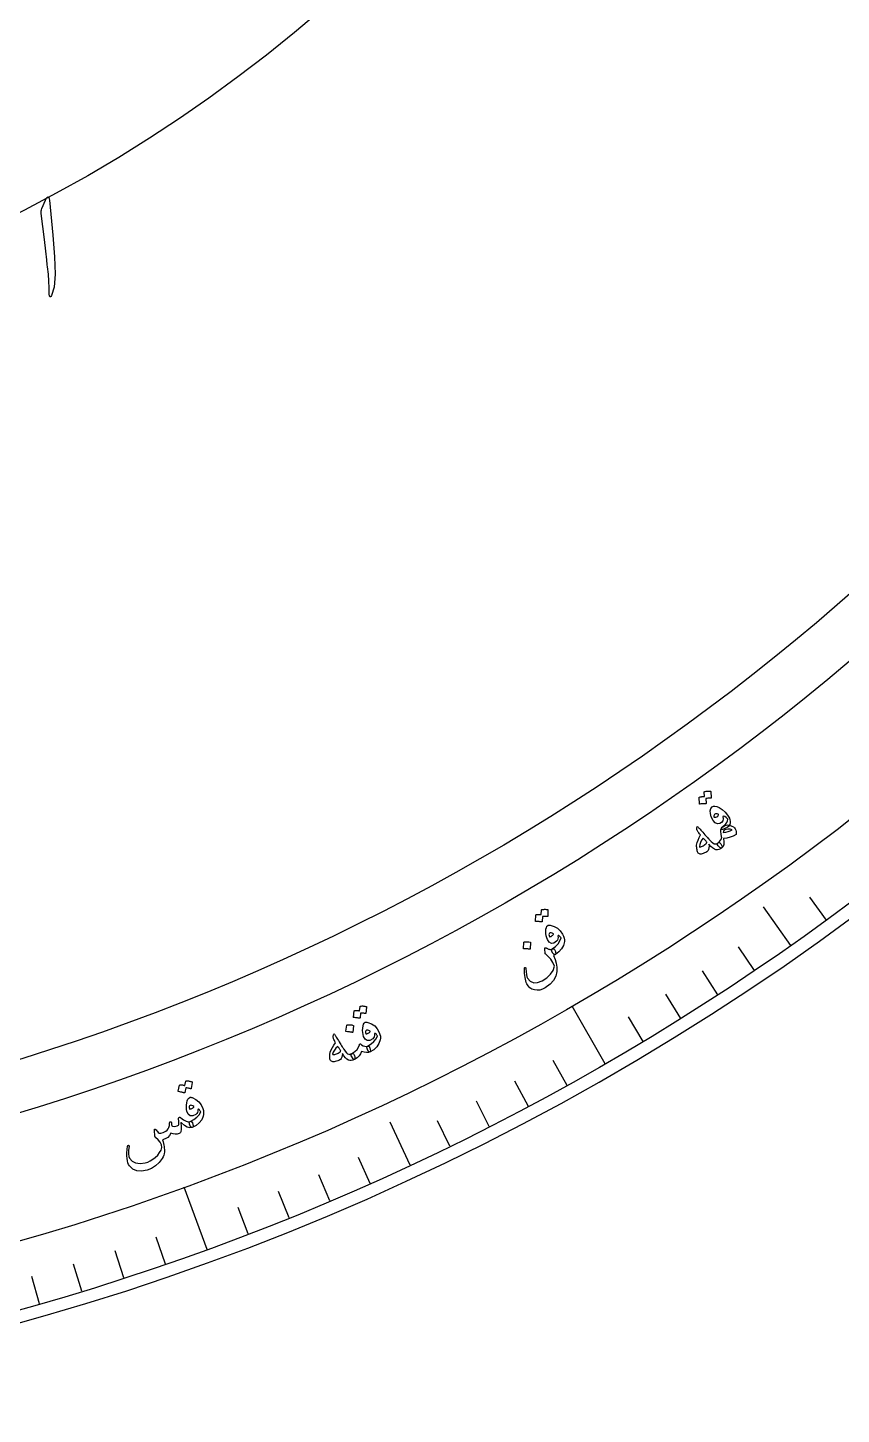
# Model space of a CAD drawing. Header units: millimetres. Extents: x -91 to 91, y -91 to 116.
# Drawn here: x 24.53 to 53.74, y -91 to -41.19 of the extents above; entities that cross this region are included whole.
import ezdxf

# ---------------------------------------------------------------- set-up
doc = ezdxf.new("R2010")
doc.units = ezdxf.units.MM
for name, color, linetype in [('CUT_OUTER', 1, 'Continuous'), ('ENGRAVE', 7, 'Continuous'), ('ENGRAVE_FINE', 8, 'Continuous'), ('TEXT', 5, 'Continuous')]:
    doc.layers.add(name, color=color, linetype=linetype)

msp = doc.modelspace()

# ---------------------------------------------------------------- linework, layer by layer
at = {"layer": 'CUT_OUTER'}
msp.add_arc((0, 0), 91, 177.91058, 3.515654, dxfattribs=at)
at = {"layer": 'ENGRAVE'}
for points in [[(51.9293, -74.1627), (50.9532, -72.7687)], [(45.268, -78.4064), (44.0768, -76.3432)], [(38.2621, -82.0534), (37.543, -80.5111)], [(30.9651, -85.0759), (30.1503, -82.8372)]]:
    msp.add_lwpolyline(points, dxfattribs=at)
for radius in [90.5359, 88.1535, 83.7291, 81.9, 53.6109]:
    msp.add_circle((0, 0), radius, dxfattribs=at)
at = {"layer": 'ENGRAVE_FINE'}
for points in [[(53.2157, -73.2451), (52.6155, -72.4191)], [(50.627, -75.0577), (50.0561, -74.2112)], [(49.3094, -75.9298), (48.7533, -75.0735)], [(47.9767, -76.7788), (47.4357, -75.9129)], [(46.6294, -77.6044), (46.1036, -76.7292)], [(43.8927, -79.1845), (43.3977, -78.2915)], [(42.504, -79.9385), (42.0247, -79.0369)], [(41.1024, -80.6681), (40.6389, -79.7583)], [(39.6883, -81.3731), (39.2407, -80.4554)], [(36.8243, -82.7087), (36.409, -81.7759)], [(35.3752, -83.3387), (34.9763, -82.3989)], [(33.9153, -83.9434), (33.5329, -82.9968)], [(32.4452, -84.5225), (32.0793, -83.5693)], [(29.4756, -85.6034), (29.1432, -84.638)], [(27.9771, -86.1048), (27.6616, -85.1337)], [(26.4701, -86.5799), (26.1716, -85.6035)], [(24.9551, -87.0287), (24.6736, -86.0472)]]:
    msp.add_lwpolyline(points, dxfattribs=at)
at = {"layer": 'TEXT'}
for points in [[(25.1651, -47.3923), (25.2145, -47.2967), (25.2542, -47.2631), (25.2843, -47.2915), (25.3046, -47.382), (25.4234, -48.6477), (25.4942, -49.4246), (25.51, -50.0453), (25.4709, -50.5096), (25.377, -50.8176), (25.3598, -50.8428), (25.3447, -50.8564), (25.3314, -50.8583), (25.3201, -50.8486), (25.3111, -50.8335), (25.3046, -50.8138), (25.3007, -50.7896), (25.2995, -50.7608), (25.2995, -50.537), (25.2891, -50.2997), (25.2685, -50.0488), (25.2375, -49.7844), (25.2307, -49.7153), (25.2103, -49.5286), (25.1764, -49.2244), (25.129, -48.8027), (25.0153, -47.8676), (25.0127, -47.8179), (25.0153, -47.772), (25.023, -47.73), (25.036, -47.6919)], [(48.8199, -68.65), (48.8206, -68.6456), (48.8231, -68.6415), (48.8273, -68.6378), (48.8333, -68.6343), (48.8588, -68.6277), (48.8842, -68.6223), (48.9095, -68.6181), (48.9347, -68.6151), (48.9601, -68.6134), (48.9859, -68.613), (49.012, -68.614), (49.0384, -68.6162), (49.0447, -68.6182), (49.0493, -68.6217), (49.0523, -68.6267), (49.0538, -68.6333), (49.0682, -68.8607), (49.067, -68.8646), (49.0631, -68.8675), (49.0563, -68.8691), (49.0469, -68.8696), (49.0397, -68.869), (49.0287, -68.8689), (49.0138, -68.8694), (48.9952, -68.8705), (48.9725, -68.8721), (48.9455, -68.8742), (48.9143, -68.8768), (48.8788, -68.8798), (48.8878, -69.0574), (48.8869, -69.0638), (48.8829, -69.0679), (48.8759, -69.07), (48.8659, -69.0699), (48.8572, -69.0698), (48.8437, -69.07), (48.8254, -69.0705), (48.8023, -69.0712), (48.7741, -69.0724), (48.7407, -69.0742), (48.7019, -69.0766), (48.6578, -69.0797), (48.6524, -69.0788), (48.6488, -69.0767), (48.647, -69.0733), (48.647, -69.0686), (48.6401, -68.8461), (48.6409, -68.8417), (48.6433, -68.8376), (48.6476, -68.8338), (48.6535, -68.8304), (48.6746, -68.8239), (48.6959, -68.8188), (48.7172, -68.8148), (48.7387, -68.8122), (48.7603, -68.8107), (48.7818, -68.8102), (48.8032, -68.8107), (48.8246, -68.8122)], [(49.1035, -69.1791), (49.1489, -69.156), (49.2053, -69.1528), (49.2728, -69.1694), (49.3513, -69.2058), (49.4693, -69.2809), (49.5711, -69.3702), (49.6568, -69.4738), (49.7263, -69.5917), (49.7434, -69.6422), (49.7507, -69.697), (49.7482, -69.756), (49.7358, -69.8194), (49.7187, -69.8516), (49.6875, -69.8842), (49.642, -69.9171), (49.5823, -69.9503), (49.5172, -69.983), (49.4712, -69.997), (49.4444, -69.9924), (49.4367, -69.9692), (49.444, -69.9451), (49.4643, -69.9146), (49.4975, -69.8777), (49.5436, -69.8342), (49.5909, -69.7887), (49.6269, -69.7399), (49.6516, -69.6878), (49.6649, -69.6324), (49.6651, -69.627), (49.664, -69.6213), (49.6616, -69.6154), (49.6578, -69.6093), (49.6089, -69.56), (49.565, -69.5294), (49.5258, -69.5176), (49.4916, -69.5246), (49.5023, -69.6146), (49.4873, -69.6869), (49.4464, -69.7417), (49.3798, -69.7787), (49.2923, -69.7878), (49.2118, -69.7518), (49.1383, -69.6707), (49.0718, -69.5445), (49.0396, -69.4208), (49.0342, -69.3187), (49.0555, -69.2381), (49.1035, -69.1791)], [(49.318, -69.442), (49.2842, -69.4304), (49.2542, -69.4264), (49.228, -69.4298), (49.2055, -69.4406), (49.1875, -69.457), (49.1749, -69.4771), (49.1675, -69.5009), (49.1654, -69.5282), (49.1669, -69.5381), (49.1716, -69.5457), (49.1793, -69.5512), (49.1901, -69.5544), (49.2356, -69.5534), (49.2741, -69.5386), (49.3056, -69.51), (49.3301, -69.4677), (49.3317, -69.4597), (49.3303, -69.4527), (49.3257, -69.4468), (49.318, -69.442)], [(48.5597, -69.9185), (48.5628, -69.897), (48.5713, -69.8888), (48.5852, -69.8938), (48.6045, -69.9122), (48.6149, -69.9241), (48.6296, -69.9405), (48.6484, -69.9613), (48.6716, -69.9865), (48.6989, -70.0164), (48.7307, -70.0515), (48.7668, -70.0917), (48.8072, -70.1371), (48.8469, -70.1816), (48.8825, -70.2214), (48.9139, -70.2567), (48.9411, -70.2873), (48.964, -70.3131), (48.9825, -70.334), (48.9967, -70.35), (49.0065, -70.3611), (49.0702, -70.4298), (49.1268, -70.4781), (49.1763, -70.5062), (49.2187, -70.5141), (49.2431, -70.5116), (49.2687, -70.5032), (49.2957, -70.4889), (49.3239, -70.4685), (49.3427, -70.4595), (49.3614, -70.4586), (49.38, -70.466), (49.3985, -70.4815), (49.4165, -70.5033), (49.432, -70.5272), (49.4451, -70.5531), (49.4558, -70.5812), (49.4623, -70.6069), (49.4644, -70.628), (49.4621, -70.6444), (49.4552, -70.6562), (49.4, -70.6941), (49.3457, -70.7172), (49.2925, -70.7256), (49.2404, -70.7193), (49.184, -70.6959), (49.1231, -70.6559), (49.0577, -70.5993), (48.9878, -70.526), (48.993, -70.5966), (48.9901, -70.6568), (48.9793, -70.7067), (48.9605, -70.7463), (48.9396, -70.7702), (48.9115, -70.7933), (48.8763, -70.8155), (48.8338, -70.8369), (48.7866, -70.8558), (48.7449, -70.8687), (48.7087, -70.8754), (48.678, -70.8761), (48.6491, -70.8706), (48.6255, -70.8604), (48.6071, -70.8455), (48.594, -70.8257), (48.5821, -70.798), (48.5718, -70.7653), (48.5632, -70.7277), (48.5561, -70.685), (48.5506, -70.6411), (48.5475, -70.6052), (48.5468, -70.5773), (48.5486, -70.5574), (48.5709, -70.4655), (48.6005, -70.3732), (48.6374, -70.2804), (48.6815, -70.1872), (48.6509, -70.149), (48.6249, -70.1157), (48.6036, -70.0873), (48.5868, -70.0639), (48.5742, -70.0433), (48.5653, -70.0231), (48.5603, -70.0033), (48.559, -69.9841)], [(49.4228, -70.1347), (49.4179, -70.0883), (49.4178, -70.0448), (49.4224, -70.0042), (49.4317, -69.9665), (49.4352, -69.9595), (49.4399, -69.9521), (49.4456, -69.9444), (49.4524, -69.9363), (49.4604, -69.9277), (49.4698, -69.9185), (49.4805, -69.9088), (49.4926, -69.8985), (49.5465, -69.8593), (49.6047, -69.8369), (49.6671, -69.8314), (49.7337, -69.8428), (49.8082, -69.8686), (49.8663, -69.8983), (49.908, -69.9318), (49.9333, -69.9692), (49.9509, -70.0167), (49.9632, -70.0628), (49.9703, -70.1076), (49.972, -70.1511), (49.9718, -70.1595), (49.9704, -70.1663), (49.9679, -70.1716), (49.9642, -70.1754), (49.8589, -70.2315), (49.7476, -70.273), (49.6303, -70.2998), (49.5071, -70.3119), (49.523, -70.4355), (49.5196, -70.5341), (49.497, -70.6077), (49.4552, -70.6562), (49.4396, -70.6629), (49.4221, -70.6623), (49.4026, -70.6546), (49.3812, -70.6396), (49.3255, -70.5862), (49.2974, -70.5398), (49.2969, -70.5006), (49.3239, -70.4685), (49.3732, -70.4278), (49.4104, -70.383), (49.4355, -70.3343), (49.4484, -70.2817), (49.4458, -70.2686), (49.4429, -70.254), (49.4397, -70.2379), (49.4362, -70.2202), (49.4327, -70.201), (49.4292, -70.1804), (49.4259, -70.1583), (49.4228, -70.1347)], [(49.668, -69.9832), (49.5923, -69.9947), (49.5387, -70.0186), (49.5071, -70.055), (49.4975, -70.1038), (49.5908, -70.0907), (49.6754, -70.0707), (49.7514, -70.0439), (49.8186, -70.0104), (49.79, -69.9966), (49.7554, -69.9874), (49.7147, -69.983), (49.668, -69.9832)], [(48.7846, -70.3046), (48.7269, -70.3831), (48.6848, -70.4596), (48.6583, -70.5341), (48.6474, -70.6068), (48.6488, -70.6147), (48.6527, -70.6201), (48.6592, -70.623), (48.6681, -70.6234), (48.6964, -70.6177), (48.7251, -70.6085), (48.754, -70.5958), (48.7832, -70.5795), (48.8127, -70.5598), (48.8425, -70.5366), (48.8726, -70.5099), (48.9029, -70.4796), (48.9071, -70.4742), (48.9106, -70.4673), (48.9135, -70.4589), (48.9157, -70.449), (48.9026, -70.4328), (48.8886, -70.416), (48.8736, -70.3987), (48.8576, -70.3809), (48.8408, -70.3626), (48.823, -70.3438), (48.8042, -70.3245), (48.7846, -70.3046)], [(42.971, -72.8865), (42.9721, -72.8822), (42.9749, -72.8783), (42.9795, -72.8749), (42.9857, -72.8719), (43.0118, -72.8674), (43.0377, -72.8642), (43.0633, -72.8621), (43.0888, -72.8613), (43.1143, -72.8617), (43.1401, -72.8635), (43.1661, -72.8666), (43.1924, -72.871), (43.1984, -72.8735), (43.2028, -72.8774), (43.2054, -72.8827), (43.2062, -72.8894), (43.2008, -73.1174), (43.1992, -73.1212), (43.195, -73.1237), (43.1881, -73.1248), (43.1786, -73.1245), (43.1715, -73.1233), (43.1605, -73.1223), (43.1456, -73.1216), (43.1269, -73.1211), (43.104, -73.1208), (43.0769, -73.1206), (43.0455, -73.1206), (43.0097, -73.1207), (43.0032, -73.2986), (43.0018, -73.3048), (42.9974, -73.3087), (42.9903, -73.3101), (42.9802, -73.3092), (42.9715, -73.3084), (42.958, -73.3075), (42.9397, -73.3064), (42.9165, -73.3052), (42.8883, -73.3041), (42.8547, -73.3031), (42.8157, -73.3022), (42.7714, -73.3016), (42.7661, -73.3003), (42.7627, -73.2979), (42.7611, -73.2943), (42.7615, -73.2897), (42.7742, -73.0671), (42.7753, -73.0628), (42.7781, -73.0589), (42.7827, -73.0555), (42.789, -73.0525), (42.8106, -73.0479), (42.8323, -73.0445), (42.854, -73.0424), (42.8757, -73.0415), (42.8974, -73.0418), (42.9189, -73.0431), (42.9403, -73.0454), (42.9615, -73.0486)], [(43.2025, -73.4384), (43.2188, -73.4318), (43.2392, -73.4286), (43.2639, -73.4288), (43.2929, -73.4324), (43.4319, -73.4734), (43.5519, -73.541), (43.653, -73.6353), (43.735, -73.7564), (43.767, -73.8258), (43.788, -73.8921), (43.7979, -73.9554), (43.7967, -74.0157), (43.7619, -74.1591), (43.6969, -74.2851), (43.6017, -74.3936), (43.4764, -74.4844), (43.4611, -74.489), (43.4441, -74.4862), (43.4254, -74.476), (43.4049, -74.4583), (43.3949, -74.4477), (43.3858, -74.4363), (43.3774, -74.424), (43.3699, -74.411), (43.3631, -74.3976), (43.3571, -74.3845), (43.3518, -74.3718), (43.3472, -74.3594), (43.3418, -74.3364), (43.3422, -74.3166), (43.3486, -74.3), (43.3609, -74.2866), (43.4799, -74.1937), (43.573, -74.0959), (43.6402, -73.9932), (43.6814, -73.8858), (43.6595, -73.8572), (43.6405, -73.8353), (43.6244, -73.8203), (43.6112, -73.812), (43.5977, -73.8061), (43.5869, -73.8034), (43.5787, -73.804), (43.5732, -73.8078), (43.5701, -73.8115), (43.568, -73.8153), (43.5672, -73.8191), (43.5674, -73.823), (43.5719, -73.8787), (43.5656, -73.9275), (43.5485, -73.9694), (43.5206, -74.0042), (43.4208, -74.0737), (43.3323, -74.0873), (43.2552, -74.0453), (43.1895, -73.9475), (43.1642, -73.8842), (43.1465, -73.8135), (43.1361, -73.7355), (43.1332, -73.6502), (43.1374, -73.5729), (43.1503, -73.5118), (43.172, -73.467), (43.2025, -73.4384)], [(43.2697, -73.7177), (43.2516, -73.7366), (43.2441, -73.763), (43.2471, -73.7968), (43.2608, -73.838), (43.2643, -73.8437), (43.2671, -73.8476), (43.2693, -73.8496), (43.2707, -73.8499), (43.2959, -73.8423), (43.3199, -73.8321), (43.3427, -73.8193), (43.3644, -73.8038), (43.382, -73.7877), (43.3949, -73.7718), (43.4032, -73.7561), (43.4067, -73.7405), (43.3614, -73.7197), (43.3234, -73.709), (43.2929, -73.7083), (43.2697, -73.7177)], [(42.3451, -74.0475), (42.3463, -74.0432), (42.3492, -74.0393), (42.3538, -74.0359), (42.3602, -74.033), (42.4128, -74.026), (42.4652, -74.0242), (42.5174, -74.0276), (42.5693, -74.0363), (42.5753, -74.0387), (42.5793, -74.0423), (42.5815, -74.0469), (42.5817, -74.0527), (42.5745, -74.2798), (42.573, -74.286), (42.5686, -74.2898), (42.5613, -74.2912), (42.5512, -74.2902), (42.5425, -74.2894), (42.5289, -74.2883), (42.5105, -74.2872), (42.4872, -74.2858), (42.4588, -74.2844), (42.4251, -74.2832), (42.3859, -74.2821), (42.3414, -74.2812), (42.3351, -74.2804), (42.331, -74.2783), (42.3291, -74.275), (42.3294, -74.2704)], [(43.0927, -74.2718), (43.0928, -74.2556), (43.0979, -74.2453), (43.1079, -74.2409), (43.1228, -74.2426), (43.1324, -74.2455), (43.1438, -74.2495), (43.157, -74.2547), (43.1719, -74.2611), (43.1885, -74.2686), (43.2064, -74.2772), (43.2256, -74.2868), (43.2462, -74.2975), (43.2724, -74.3067), (43.3003, -74.3079), (43.3298, -74.3012), (43.3609, -74.2866), (43.3833, -74.2774), (43.404, -74.2769), (43.4232, -74.285), (43.4408, -74.3018), (43.4551, -74.3227), (43.4669, -74.3477), (43.4762, -74.3767), (43.4831, -74.4097), (43.4868, -74.4385), (43.4869, -74.4605), (43.4834, -74.4758), (43.4764, -74.4844), (43.4078, -74.5243), (43.4665, -74.6591), (43.5059, -74.7985), (43.5259, -74.9426), (43.5264, -75.0912), (43.4923, -75.2587), (43.4117, -75.4132), (43.2843, -75.5546), (43.1104, -75.6825), (43.0117, -75.7328), (42.914, -75.7619), (42.8174, -75.7698), (42.7219, -75.7565), (42.6344, -75.7241), (42.5598, -75.6762), (42.4978, -75.6126), (42.4486, -75.5336), (42.4285, -75.4869), (42.4113, -75.4337), (42.3968, -75.3741), (42.385, -75.308), (42.3758, -75.2355), (42.3687, -75.1569), (42.3637, -75.0721), (42.3609, -74.9812), (42.3613, -74.9733), (42.3631, -74.9668), (42.3664, -74.9616), (42.3712, -74.9578), (42.3788, -74.9543), (42.3858, -74.9525), (42.3924, -74.9524), (42.3985, -74.9541), (42.405, -74.9582), (42.4096, -74.9646), (42.4121, -74.9733), (42.4125, -74.9841), (42.4201, -75.108), (42.4328, -75.2073), (42.4507, -75.2821), (42.4739, -75.3324), (42.575, -75.4457), (42.6967, -75.4996), (42.8388, -75.4939), (43.0012, -75.4284), (43.1688, -75.317), (43.2988, -75.1926), (43.391, -75.0555), (43.4456, -74.9057), (43.3831, -74.7715), (43.3125, -74.657), (43.2338, -74.5624), (43.147, -74.4875), (43.1332, -74.4769), (43.1232, -74.4682), (43.1169, -74.4614), (43.1142, -74.4565)], [(36.4641, -76.35), (36.4656, -76.3458), (36.4687, -76.3422), (36.4735, -76.3391), (36.48, -76.3367), (36.5064, -76.3346), (36.5324, -76.3335), (36.5582, -76.3337), (36.5836, -76.3351), (36.609, -76.3378), (36.6345, -76.3418), (36.6602, -76.3471), (36.686, -76.3538), (36.6918, -76.3568), (36.6957, -76.3611), (36.6979, -76.3666), (36.6981, -76.3733), (36.6729, -76.6), (36.671, -76.6037), (36.6666, -76.6058), (36.6596, -76.6063), (36.6502, -76.6052), (36.6432, -76.6033), (36.6323, -76.6014), (36.6176, -76.5994), (36.5989, -76.5973), (36.5762, -76.595), (36.5492, -76.5924), (36.5179, -76.5897), (36.4823, -76.5866), (36.4603, -76.7634), (36.4583, -76.7694), (36.4537, -76.7729), (36.4464, -76.7737), (36.4364, -76.7719), (36.4279, -76.7703), (36.4145, -76.7682), (36.3963, -76.7656), (36.3733, -76.7624), (36.3453, -76.7588), (36.3119, -76.7548), (36.2732, -76.7506), (36.2291, -76.7461), (36.2239, -76.7444), (36.2207, -76.7416), (36.2195, -76.738), (36.2203, -76.7334), (36.2523, -76.5128), (36.2538, -76.5085), (36.2569, -76.5049), (36.2618, -76.5019), (36.2683, -76.4995), (36.2902, -76.4968), (36.3121, -76.4953), (36.3339, -76.4951), (36.3556, -76.4961), (36.3772, -76.4983), (36.3985, -76.5014), (36.4196, -76.5056), (36.4405, -76.5107)], [(35.9884, -77.0222), (35.9899, -77.018), (35.9931, -77.0144), (35.998, -77.0115), (36.0046, -77.0091), (36.0575, -77.0065), (36.1097, -77.009), (36.1613, -77.0168), (36.2122, -77.0298), (36.2179, -77.0327), (36.2217, -77.0366), (36.2234, -77.0414), (36.2231, -77.0472), (36.1977, -77.2728), (36.1957, -77.2788), (36.191, -77.2822), (36.1836, -77.283), (36.1737, -77.2812), (36.1651, -77.2796), (36.1517, -77.2774), (36.1335, -77.2747), (36.1105, -77.2714), (36.0824, -77.2677), (36.0489, -77.2637), (36.01, -77.2593), (35.9658, -77.2546), (35.9596, -77.2533), (35.9557, -77.2509), (35.9541, -77.2475), (35.9548, -77.2429)], [(36.6466, -76.9199), (36.6634, -76.9148), (36.6841, -76.9133), (36.7087, -76.9157), (36.7372, -76.9218), (36.8721, -76.9748), (36.9858, -77.0525), (37.0783, -77.1553), (37.1494, -77.2831), (37.1753, -77.355), (37.1905, -77.4229), (37.1948, -77.4868), (37.1884, -77.5467), (37.1412, -77.6866), (37.0655, -77.8065), (36.9612, -77.9062), (36.8284, -77.9858), (36.8129, -77.9891), (36.7962, -77.9848), (36.7784, -77.973), (36.7595, -77.9536), (36.7505, -77.9422), (36.7424, -77.93), (36.7351, -77.9171), (36.7288, -77.9034), (36.7232, -77.8895), (36.7183, -77.8759), (36.7141, -77.8628), (36.7107, -77.85), (36.7072, -77.8266), (36.7094, -77.807), (36.7172, -77.791), (36.7306, -77.7787), (36.8573, -77.6965), (36.9585, -77.6072), (37.0344, -77.5108), (37.0848, -77.4073), (37.0654, -77.3769), (37.0484, -77.3535), (37.0337, -77.3371), (37.0212, -77.3277), (37.0083, -77.3206), (36.9978, -77.317), (36.9896, -77.3169), (36.9838, -77.3202), (36.9803, -77.3236), (36.978, -77.3272), (36.9768, -77.3309), (36.9767, -77.3349), (36.9763, -77.3908), (36.9658, -77.4388), (36.9451, -77.479), (36.9143, -77.5113), (36.8089, -77.5718), (36.7195, -77.5777), (36.6464, -77.5291), (36.5894, -77.426), (36.5697, -77.3607), (36.5582, -77.2887), (36.5547, -77.2101), (36.5592, -77.1249), (36.5701, -77.0483), (36.5883, -76.9886), (36.6138, -76.9458), (36.6466, -76.9199)], [(36.6893, -77.204), (36.6696, -77.2213), (36.6598, -77.2469), (36.6599, -77.2808), (36.6699, -77.3231), (36.673, -77.3291), (36.6754, -77.3332), (36.6774, -77.3354), (36.6788, -77.3358), (36.7045, -77.3304), (36.7293, -77.3224), (36.7532, -77.3116), (36.7761, -77.298), (36.7951, -77.2835), (36.8093, -77.2688), (36.8189, -77.2539), (36.8238, -77.2387), (36.7804, -77.214), (36.7436, -77.2001), (36.7132, -77.1967), (36.6893, -77.204)], [(35.5109, -77.3668), (35.5178, -77.3461), (35.5276, -77.3395), (35.5404, -77.347), (35.5562, -77.3684), (35.5643, -77.382), (35.5759, -77.4007), (35.5908, -77.4245), (35.6091, -77.4533), (35.6308, -77.4876), (35.6559, -77.5278), (35.6843, -77.5737), (35.7161, -77.6254), (35.7475, -77.6762), (35.7755, -77.7217), (35.8002, -77.7619), (35.8216, -77.7968), (35.8396, -77.8263), (35.8542, -77.8501), (35.8653, -77.8684), (35.873, -77.881), (35.9236, -77.9598), (35.9708, -78.0174), (36.0146, -78.0537), (36.055, -78.0689), (36.0794, -78.0708), (36.1062, -78.067), (36.1352, -78.0576), (36.1665, -78.0426), (36.1866, -78.0369), (36.2052, -78.0394), (36.2222, -78.0499), (36.2377, -78.0685), (36.2516, -78.0931), (36.2627, -78.1193), (36.271, -78.1472), (36.2766, -78.1767), (36.2785, -78.2032), (36.2768, -78.2243), (36.2716, -78.24), (36.2629, -78.2504), (36.2018, -78.278), (36.1443, -78.2912), (36.0904, -78.2901), (36.0402, -78.2747), (35.9889, -78.2418), (35.936, -78.1917), (35.8815, -78.1245), (35.8256, -78.0401), (35.8183, -78.1105), (35.8049, -78.1693), (35.7855, -78.2165), (35.76, -78.2521), (35.7352, -78.272), (35.7035, -78.2897), (35.6649, -78.3054), (35.6193, -78.319), (35.5696, -78.3294), (35.5263, -78.3347), (35.4894, -78.335), (35.4591, -78.3302), (35.4316, -78.3198), (35.4101, -78.3056), (35.3947, -78.2876), (35.3852, -78.2659), (35.3784, -78.2365), (35.374, -78.2025), (35.3721, -78.1639), (35.3726, -78.1207), (35.375, -78.0765), (35.3782, -78.0406), (35.3825, -78.013), (35.3877, -77.9937), (35.4258, -77.9072), (35.4712, -77.8216), (35.5238, -77.7367), (35.5836, -77.6527), (35.5602, -77.6097), (35.5405, -77.5723), (35.5244, -77.5407), (35.512, -77.5147), (35.5032, -77.4921), (35.4981, -77.4707), (35.4966, -77.4504), (35.4988, -77.4312)], [(36.7306, -77.7787), (36.7517, -77.7759), (36.7681, -77.7758), (36.7796, -77.7782), (36.7865, -77.7833), (36.7931, -77.7928), (36.7996, -77.8052), (36.8061, -77.8204), (36.8126, -77.8385), (36.8299, -77.898), (36.8384, -77.9424), (36.8379, -77.9717), (36.8284, -77.9858), (36.7618, -78.0065), (36.6869, -78.0096), (36.6038, -77.995), (36.5125, -77.9628), (36.4793, -78.047), (36.4266, -78.1231), (36.3544, -78.1909), (36.2629, -78.2504), (36.2513, -78.2531), (36.2397, -78.2506), (36.2281, -78.2428), (36.2166, -78.2297), (36.1532, -78.1413), (36.1461, -78.1314), (36.1416, -78.1193), (36.1396, -78.105), (36.14, -78.0885), (36.1429, -78.0746), (36.1482, -78.0623), (36.1561, -78.0516), (36.1665, -78.0426), (36.2754, -77.971), (36.3569, -77.8951), (36.4109, -77.8151), (36.4376, -77.7309), (36.4402, -77.7198), (36.445, -77.7106), (36.452, -77.7031), (36.4613, -77.6973), (36.471, -77.6943), (36.4793, -77.6952), (36.4862, -77.6998), (36.4918, -77.7083), (36.4961, -77.7168), (36.5005, -77.7239), (36.5049, -77.7295), (36.5094, -77.7338), (36.57, -77.7621), (36.6271, -77.779), (36.6806, -77.7845), (36.7306, -77.7787)], [(35.6644, -77.7864), (35.5939, -77.8535), (35.539, -77.9214), (35.4998, -77.9901), (35.4763, -78.0597), (35.4763, -78.0678), (35.4792, -78.0738), (35.485, -78.0778), (35.4938, -78.0797), (35.5226, -78.0791), (35.5524, -78.0751), (35.5832, -78.0676), (35.6148, -78.0568), (35.6473, -78.0426), (35.6807, -78.0249), (35.715, -78.0039), (35.7502, -77.9795), (35.7552, -77.9749), (35.7599, -77.9687), (35.7642, -77.9609), (35.7682, -77.9516), (35.7581, -77.9333), (35.7472, -77.9143), (35.7355, -77.8947), (35.7229, -77.8744), (35.7096, -77.8534), (35.6953, -77.8317), (35.6803, -77.8094), (35.6644, -77.7864)], [(30.2064, -79.035), (30.2082, -79.0309), (30.2116, -79.0275), (30.2167, -79.0249), (30.2233, -79.023), (30.2498, -79.023), (30.2758, -79.0241), (30.3015, -79.0263), (30.3267, -79.0298), (30.3518, -79.0344), (30.3769, -79.0405), (30.4021, -79.0478), (30.4272, -79.0566), (30.4328, -79.0601), (30.4364, -79.0646), (30.4381, -79.0703), (30.4378, -79.077), (30.3944, -79.3009), (30.3922, -79.3045), (30.3876, -79.3062), (30.3807, -79.3062), (30.3714, -79.3043), (30.3645, -79.3019), (30.3539, -79.2991), (30.3393, -79.2959), (30.3209, -79.2923), (30.2984, -79.2882), (30.2717, -79.2835), (30.2407, -79.2782), (30.2055, -79.2723), (30.1694, -79.4467), (30.1669, -79.4526), (30.162, -79.4556), (30.1547, -79.4559), (30.1449, -79.4533), (30.1365, -79.451), (30.1233, -79.4479), (30.1054, -79.4437), (30.0828, -79.4387), (30.0551, -79.4329), (30.0222, -79.4263), (29.9839, -79.419), (29.9403, -79.4109), (29.9353, -79.4087), (29.9323, -79.4058), (29.9314, -79.402), (29.9326, -79.3975), (29.9822, -79.1802), (29.984, -79.1761), (29.9874, -79.1727), (29.9925, -79.1701), (29.9992, -79.1683), (30.0213, -79.1673), (30.0432, -79.1676), (30.065, -79.1691), (30.0865, -79.1719), (30.1078, -79.1758), (30.1289, -79.1806), (30.1496, -79.1865), (30.17, -79.1932)], [(30.3425, -79.6177), (30.3597, -79.6139), (30.3804, -79.6142), (30.4047, -79.6185), (30.4326, -79.6269), (30.5628, -79.6905), (30.6699, -79.7772), (30.7538, -79.887), (30.8145, -80.0202), (30.8345, -80.0939), (30.8441, -80.1628), (30.8433, -80.2269), (30.8321, -80.2861), (30.7738, -80.4217), (30.6887, -80.5351), (30.5767, -80.6261), (30.438, -80.6948), (30.4222, -80.6968), (30.4059, -80.6912), (30.3891, -80.678), (30.3719, -80.6571), (30.3638, -80.645), (30.3567, -80.6322), (30.3505, -80.6188), (30.3453, -80.6046), (30.3408, -80.5903), (30.3371, -80.5764), (30.334, -80.563), (30.3315, -80.5499), (30.33, -80.5264), (30.3338, -80.507), (30.3428, -80.4916), (30.3572, -80.4804), (30.49, -80.4088), (30.5981, -80.3279), (30.6815, -80.2378), (30.74, -80.1388), (30.7232, -80.1069), (30.7081, -80.0822), (30.6947, -80.0646), (30.6831, -80.0543), (30.6708, -80.0462), (30.6606, -80.0418), (30.6525, -80.041), (30.6464, -80.0438), (30.6427, -80.0469), (30.6401, -80.0503), (30.6386, -80.054), (30.6382, -80.0579), (30.6333, -80.1136), (30.6189, -80.1606), (30.595, -80.199), (30.5617, -80.2287), (30.4518, -80.2805), (30.3623, -80.2792), (30.2933, -80.2249), (30.2447, -80.1176), (30.2304, -80.0509), (30.2247, -79.9782), (30.2275, -79.8996), (30.2388, -79.815), (30.2559, -79.7395), (30.2788, -79.6815), (30.3077, -79.6409), (30.3425, -79.6177)], [(30.3622, -79.9044), (30.3411, -79.92), (30.3293, -79.9447), (30.3267, -79.9785), (30.3333, -80.0215), (30.3358, -80.0277), (30.338, -80.0319), (30.3397, -80.0343), (30.3411, -80.0348), (30.3672, -80.0316), (30.3926, -80.0255), (30.4172, -80.0167), (30.4412, -80.005), (30.4612, -79.9921), (30.4766, -79.9786), (30.4874, -79.9644), (30.4935, -79.9497), (30.4522, -79.9217), (30.4166, -79.9048), (30.3866, -79.899), (30.3622, -79.9044)], [(29.9447, -80.3823), (29.9449, -80.3685), (29.9479, -80.356), (29.9537, -80.3448), (29.9624, -80.335), (29.9757, -80.3274), (29.9915, -80.3275), (30.0098, -80.3351), (30.0306, -80.3502), (30.1263, -80.426), (30.2126, -80.473), (30.2896, -80.4911), (30.3572, -80.4804), (30.3901, -80.4765), (30.4183, -80.4941), (30.4416, -80.5332), (30.4601, -80.5939), (30.4657, -80.6323), (30.4639, -80.6619), (30.4547, -80.6827), (30.438, -80.6948), (30.3471, -80.7098), (30.2517, -80.688), (30.1518, -80.6294), (30.0476, -80.5341), (30.0387, -80.5253), (30.0323, -80.5242), (30.0284, -80.5305), (30.0269, -80.5445), (30.0318, -80.6428), (30.034, -80.7225), (30.0336, -80.7834), (30.0307, -80.8255), (30.024, -80.8577), (30.0107, -80.8838), (29.9907, -80.904), (29.964, -80.9181), (29.8934, -80.9376), (29.8201, -80.9421), (29.744, -80.9316), (29.6651, -80.9062), (29.6181, -80.9915), (29.5524, -81.0599), (29.4682, -81.1111), (29.3655, -81.1453), (29.385, -81.2094), (29.4013, -81.2704), (29.4145, -81.3286), (29.4245, -81.3838), (29.4315, -81.4363), (29.4355, -81.4861), (29.4365, -81.5332), (29.4345, -81.5778), (29.427, -81.6388), (29.4119, -81.6975), (29.3891, -81.7539), (29.3585, -81.808), (29.2456, -81.9531), (29.1171, -82.0724), (28.973, -82.1659), (28.8135, -82.2335), (28.6175, -82.2731), (28.4463, -82.2595), (28.3002, -82.193), (28.1791, -82.0737), (28.151, -82.0266), (28.1275, -81.967), (28.1084, -81.8946), (28.0938, -81.8096), (28.0858, -81.7133), (28.0865, -81.607), (28.0958, -81.4905), (28.1137, -81.364), (28.1161, -81.355), (28.1196, -81.3479), (28.1241, -81.3428), (28.1296, -81.3397), (28.1377, -81.3377), (28.1451, -81.3377), (28.1518, -81.3396), (28.1579, -81.3434), (28.1627, -81.3486), (28.1659, -81.3547), (28.1673, -81.3618), (28.167, -81.3698), (28.1478, -81.5211), (28.1433, -81.6439), (28.1536, -81.7384), (28.179, -81.8046), (28.2751, -81.9111), (28.402, -81.9739), (28.5596, -81.9929), (28.7477, -81.9679), (28.8357, -81.9408), (28.9249, -81.8988), (29.0154, -81.8422), (29.1071, -81.7708), (29.1946, -81.6876), (29.2638, -81.6013), (29.3147, -81.512), (29.3474, -81.4198), (29.3275, -81.3197), (29.2822, -81.2255), (29.2113, -81.1371), (29.1152, -81.0543), (29.1051, -81.0446), (29.0978, -81.0342), (29.0933, -81.0232), (29.0916, -81.0114), (29.0754, -80.7928), (29.0767, -80.772), (29.0827, -80.7604), (29.0933, -80.7579), (29.1086, -80.7646), (29.1343, -80.7881), (29.1605, -80.8148), (29.1873, -80.8448), (29.2145, -80.8779), (29.2511, -80.9014), (29.3085, -80.9014), (29.3866, -80.878), (29.4853, -80.831), (29.5349, -80.7952), (29.573, -80.7495), (29.5998, -80.6941), (29.6151, -80.629), (29.617, -80.62), (29.6185, -80.6105), (29.6195, -80.6008), (29.62, -80.5906), (29.6203, -80.5803), (29.6205, -80.5698), (29.6206, -80.5591), (29.6207, -80.5483), (29.6214, -80.5277), (29.6242, -80.5118), (29.6291, -80.5005), (29.636, -80.4939), (29.6431, -80.4911), (29.651, -80.4904), (29.6596, -80.4918), (29.669, -80.4953), (29.6774, -80.4995), (29.6836, -80.5055), (29.6879, -80.5133), (29.69, -80.5228), (29.6916, -80.6009), (29.6964, -80.623), (29.7059, -80.6397), (29.7202, -80.6509), (29.7393, -80.6565), (29.7943, -80.6605), (29.8466, -80.6542), (29.8961, -80.6378), (29.9428, -80.6111), (29.9536, -80.5898), (29.9576, -80.5445), (29.9546, -80.4754), (29.9447, -80.3823)]]:
    msp.add_lwpolyline(points, close=True, dxfattribs=at)

doc.saveas('drawing.dxf')
